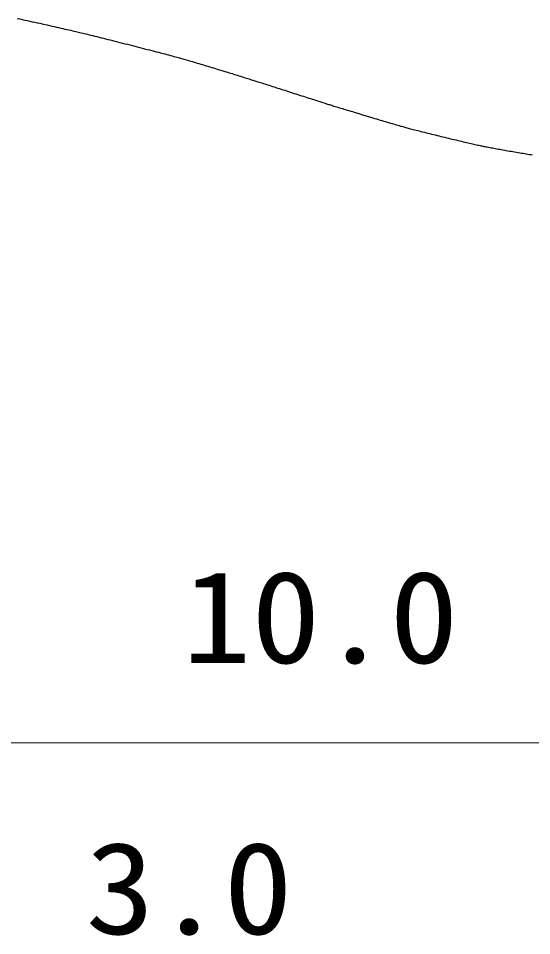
# Model space of a CAD drawing. Units: millimetres, scale not verified. Extents: x 40000 to 680000, y 20000 to 380000.
# Drawn here: x 275777 to 285975, y 273487 to 291713 of the extents above; entities that cross this region are included whole.
import ezdxf
from ezdxf.enums import TextEntityAlignment as Align

# ---------------------------------------------------------------- set-up
doc = ezdxf.new("R2010")
doc.units = ezdxf.units.MM
doc.header["$LTSCALE"] = 1000
doc.layers.add('M-BGD', color=7, linetype='Continuous', lineweight=25)
doc.layers.add('M-STR-HTXT', color=7, linetype='Continuous', lineweight=13)
doc.styles.add('ＭＳ ゴシック', font='')
doc.styles.get('ＭＳ ゴシック').set_extended_font_data('MS Gothic')

msp = doc.modelspace()

# ---------------------------------------------------------------- linework, layer by layer
at = {"layer": 'M-BGD'}
for p, q in [((275756, 291713), (275805, 291703)), ((275805, 291703), (275855, 291692)), ((275855, 291692), (275904, 291680)), ((275904, 291680), (275954, 291669)), ((275954, 291669), (276004, 291658)), ((276004, 291658), (276054, 291647)), ((276054, 291647), (276104, 291636)), ((276104, 291636), (276153, 291625)), ((276153, 291625), (276203, 291614)), ((276203, 291614), (276252, 291603)), ((276252, 291603), (276300, 291592)), ((276300, 291592), (276348, 291581)), ((276348, 291581), (276396, 291570)), ((276396, 291570), (276442, 291560)), ((276442, 291560), (276488, 291550)), ((276488, 291550), (276533, 291539)), ((276533, 291539), (276578, 291529)), ((276578, 291529), (276621, 291520)), ((276621, 291520), (276663, 291510)), ((276663, 291510), (276703, 291501)), ((276703, 291501), (276743, 291492)), ((276743, 291492), (276781, 291483)), ((276781, 291483), (276817, 291475)), ((276817, 291475), (276852, 291467)), ((276852, 291467), (276886, 291459)), ((276886, 291459), (276917, 291452)), ((276917, 291452), (276947, 291445)), ((276947, 291445), (276975, 291438)), ((276975, 291438), (277001, 291432)), ((277001, 291432), (277027, 291425)), ((277027, 291425), (277055, 291419)), ((277055, 291419), (277084, 291412)), ((277084, 291412), (277116, 291404)), ((277116, 291404), (277149, 291396)), ((277149, 291396), (277184, 291387)), ((277184, 291387), (277220, 291378)), ((277220, 291378), (277258, 291369)), ((277258, 291369), (277297, 291359)), ((277297, 291359), (277338, 291349)), ((277338, 291349), (277380, 291339)), ((277380, 291339), (277422, 291328)), ((277422, 291328), (277466, 291317)), ((277466, 291317), (277511, 291306)), ((277511, 291306), (277557, 291294)), ((277557, 291294), (277603, 291283)), ((277603, 291283), (277650, 291271)), ((277650, 291271), (277698, 291259)), ((277698, 291259), (277746, 291246)), ((277746, 291246), (277795, 291234)), ((277795, 291234), (277844, 291222)), ((277844, 291222), (277893, 291209)), ((277893, 291209), (277943, 291197)), ((277943, 291197), (277992, 291184)), ((277992, 291184), (278042, 291171)), ((278042, 291171), (278091, 291159)), ((278091, 291159), (278140, 291146)), ((278140, 291146), (278189, 291134)), ((278189, 291134), (278238, 291121)), ((278238, 291121), (278286, 291109)), ((278286, 291109), (278334, 291097)), ((278334, 291097), (278381, 291085)), ((278381, 291085), (278427, 291073)), ((278427, 291073), (278473, 291061)), ((278473, 291061), (278517, 291049)), ((278517, 291049), (278561, 291038)), ((278561, 291038), (278604, 291027)), ((278604, 291027), (278645, 291016)), ((278645, 291016), (278686, 291005)), ((278686, 291005), (278725, 290995)), ((278725, 290995), (278763, 290985)), ((278763, 290985), (278799, 290976)), ((278799, 290976), (278833, 290966)), ((278833, 290966), (278867, 290958)), ((278867, 290958), (278898, 290949)), ((278898, 290949), (278928, 290941)), ((278928, 290941), (278955, 290934)), ((278955, 290934), (278981, 290927)), ((278981, 290927), (279000, 290921)), ((279000, 290921), (279021, 290915)), ((279021, 290915), (279044, 290909)), ((279044, 290909), (279068, 290902)), ((279068, 290902), (279093, 290895)), ((279093, 290895), (279119, 290887)), ((279119, 290887), (279147, 290879)), ((279147, 290879), (279175, 290871)), ((279175, 290871), (279205, 290862)), ((279205, 290862), (279235, 290853)), ((279235, 290853), (279267, 290844)), ((279267, 290844), (279299, 290834)), ((279299, 290834), (279332, 290824)), ((279332, 290824), (279366, 290814)), ((279366, 290814), (279401, 290803)), ((279401, 290803), (279436, 290793)), ((279436, 290793), (279471, 290782)), ((279471, 290782), (279507, 290771)), ((279507, 290771), (279544, 290760)), ((279544, 290760), (279580, 290749)), ((279580, 290749), (279617, 290738)), ((279617, 290738), (279654, 290727)), ((279654, 290727), (279692, 290715)), ((279692, 290715), (279729, 290704)), ((279729, 290704), (279766, 290692)), ((279766, 290692), (279803, 290681)), ((279803, 290681), (279841, 290669)), ((279841, 290669), (279877, 290658)), ((279877, 290658), (279914, 290647)), ((279914, 290647), (279950, 290636)), ((279950, 290636), (279986, 290625)), ((279986, 290625), (280022, 290614)), ((280022, 290614), (280057, 290603)), ((280057, 290603), (280091, 290592)), ((280091, 290592), (280125, 290582)), ((280125, 290582), (280158, 290572)), ((280158, 290572), (280190, 290562)), ((280190, 290562), (280222, 290552)), ((280222, 290552), (280252, 290543)), ((280252, 290543), (280281, 290533)), ((280281, 290533), (280310, 290525)), ((280310, 290525), (280337, 290516)), ((280337, 290516), (280364, 290508)), ((280364, 290508), (280389, 290500)), ((280389, 290500), (280412, 290493)), ((280412, 290493), (280434, 290486)), ((280434, 290486), (280455, 290479)), ((280455, 290479), (280475, 290473)), ((280475, 290473), (280494, 290467)), ((280494, 290467), (280515, 290461)), ((280515, 290461), (280537, 290454)), ((280537, 290454), (280561, 290446)), ((280561, 290446), (280586, 290438)), ((280586, 290438), (280612, 290430)), ((280612, 290430), (280639, 290421)), ((280639, 290421), (280668, 290412)), ((280668, 290412), (280697, 290403)), ((280697, 290403), (280727, 290393)), ((280727, 290393), (280759, 290383)), ((280759, 290383), (280791, 290373)), ((280791, 290373), (280824, 290362)), ((280824, 290362), (280857, 290351)), ((280857, 290351), (280892, 290340)), ((280892, 290340), (280926, 290329)), ((280926, 290329), (280962, 290318)), ((280962, 290318), (280997, 290306)), ((280997, 290306), (281034, 290295)), ((281034, 290295), (281070, 290283)), ((281070, 290283), (281107, 290271)), ((281107, 290271), (281144, 290259)), ((281144, 290259), (281181, 290247)), ((281181, 290247), (281218, 290235)), ((281218, 290235), (281255, 290223)), ((281255, 290223), (281292, 290211)), ((281292, 290211), (281329, 290200)), ((281329, 290200), (281366, 290188)), ((281366, 290188), (281403, 290176)), ((281403, 290176), (281439, 290164)), ((281439, 290164), (281475, 290153)), ((281475, 290153), (281510, 290141)), ((281510, 290141), (281545, 290130)), ((281545, 290130), (281579, 290119)), ((281579, 290119), (281613, 290108)), ((281613, 290108), (281645, 290098)), ((281645, 290098), (281678, 290088)), ((281678, 290088), (281709, 290078)), ((281709, 290078), (281739, 290068)), ((281739, 290068), (281769, 290059)), ((281769, 290059), (281797, 290050)), ((281797, 290050), (281824, 290041)), ((281824, 290041), (281851, 290033)), ((281851, 290033), (281875, 290025)), ((281875, 290025), (281899, 290017)), ((281899, 290017), (281921, 290010)), ((281921, 290010), (281942, 290004)), ((281942, 290004), (281962, 289998)), ((281962, 289998), (281981, 289992)), ((281981, 289992), (282002, 289985)), ((282002, 289985), (282024, 289978)), ((282024, 289978), (282048, 289971)), ((282048, 289971), (282073, 289963)), ((282073, 289963), (282099, 289955)), ((282099, 289955), (282126, 289947)), ((282126, 289947), (282155, 289938)), ((282155, 289938), (282184, 289929)), ((282184, 289929), (282215, 289920)), ((282215, 289920), (282246, 289910)), ((282246, 289910), (282278, 289900)), ((282278, 289900), (282311, 289890)), ((282311, 289890), (282345, 289880)), ((282345, 289880), (282380, 289869)), ((282380, 289869), (282414, 289859)), ((282414, 289859), (282450, 289848)), ((282450, 289848), (282486, 289837)), ((282486, 289837), (282522, 289826)), ((282522, 289826), (282559, 289815)), ((282559, 289815), (282596, 289804)), ((282596, 289804), (282633, 289792)), ((282633, 289792), (282670, 289781)), ((282670, 289781), (282707, 289770)), ((282707, 289770), (282745, 289759)), ((282745, 289759), (282782, 289747)), ((282782, 289747), (282819, 289736)), ((282819, 289736), (282856, 289725)), ((282856, 289725), (282893, 289714)), ((282893, 289714), (282929, 289703)), ((282929, 289703), (282965, 289692)), ((282965, 289692), (283000, 289682)), ((283000, 289682), (283036, 289671)), ((283036, 289671), (283070, 289661)), ((283070, 289661), (283104, 289651)), ((283104, 289651), (283137, 289641)), ((283137, 289641), (283169, 289632)), ((283169, 289632), (283201, 289623)), ((283201, 289623), (283231, 289614)), ((283231, 289614), (283261, 289605)), ((283261, 289605), (283289, 289597)), ((283289, 289597), (283317, 289589)), ((283317, 289589), (283343, 289581)), ((283343, 289581), (283368, 289574)), ((283368, 289574), (283392, 289568)), ((283392, 289568), (283415, 289561)), ((283415, 289561), (283436, 289555)), ((283436, 289555), (283455, 289550)), ((283455, 289550), (283475, 289545)), ((283475, 289545), (283496, 289539)), ((283496, 289539), (283519, 289533)), ((283519, 289533), (283542, 289527)), ((283542, 289527), (283568, 289520)), ((283568, 289520), (283594, 289513)), ((283594, 289513), (283622, 289506)), ((283622, 289506), (283651, 289499)), ((283651, 289499), (283681, 289491)), ((283681, 289491), (283711, 289483)), ((283711, 289483), (283743, 289475)), ((283743, 289475), (283776, 289467)), ((283776, 289467), (283809, 289459)), ((283809, 289459), (283844, 289450)), ((283844, 289450), (283878, 289441)), ((283878, 289441), (283914, 289432)), ((283914, 289432), (283950, 289423)), ((283950, 289423), (283986, 289414)), ((283986, 289414), (284023, 289405)), ((284023, 289405), (284060, 289396)), ((284060, 289396), (284098, 289387)), ((284098, 289387), (284135, 289378)), ((284135, 289378), (284173, 289368)), ((284173, 289368), (284211, 289359)), ((284211, 289359), (284249, 289350)), ((284249, 289350), (284286, 289341)), ((284286, 289341), (284324, 289332)), ((284324, 289332), (284361, 289322)), ((284361, 289322), (284399, 289313)), ((284399, 289313), (284436, 289305)), ((284436, 289305), (284472, 289296)), ((284472, 289296), (284508, 289287)), ((284508, 289287), (284544, 289279)), ((284544, 289279), (284579, 289270)), ((284579, 289270), (284613, 289262)), ((284613, 289262), (284646, 289255)), ((284646, 289255), (284679, 289247)), ((284679, 289247), (284711, 289239)), ((284711, 289239), (284742, 289232)), ((284742, 289232), (284772, 289225)), ((284772, 289225), (284801, 289219)), ((284801, 289219), (284829, 289212)), ((284829, 289212), (284856, 289206)), ((284856, 289206), (284881, 289201)), ((284881, 289201), (284905, 289195)), ((284905, 289195), (284928, 289190)), ((284928, 289190), (284950, 289186)), ((284950, 289186), (284969, 289181)), ((284969, 289181), (284987, 289178)), ((284987, 289178), (285005, 289174)), ((285005, 289174), (285025, 289170)), ((285025, 289170), (285046, 289166)), ((285046, 289166), (285069, 289161)), ((285069, 289161), (285092, 289157)), ((285092, 289157), (285117, 289152)), ((285117, 289152), (285142, 289148)), ((285142, 289148), (285169, 289143)), ((285169, 289143), (285196, 289138)), ((285196, 289138), (285224, 289133)), ((285224, 289133), (285253, 289127)), ((285253, 289127), (285282, 289122)), ((285282, 289122), (285313, 289117)), ((285313, 289117), (285343, 289111)), ((285343, 289111), (285375, 289106)), ((285375, 289106), (285406, 289100)), ((285406, 289100), (285439, 289094)), ((285439, 289094), (285471, 289089)), ((285471, 289089), (285504, 289083)), ((285504, 289083), (285537, 289077)), ((285537, 289077), (285570, 289072)), ((285570, 289072), (285604, 289066)), ((285604, 289066), (285637, 289060)), ((285637, 289060), (285671, 289054)), ((285671, 289054), (285704, 289049)), ((285704, 289049), (285737, 289043)), ((285737, 289043), (285770, 289037)), ((285770, 289037), (285803, 289032)), ((285803, 289032), (285836, 289027)), ((285836, 289027), (285868, 289021)), ((285868, 289021), (285900, 289016)), ((285900, 289016), (285931, 289011)), ((285931, 289011), (285962, 289005)), ((285962, 289005), (285992, 289000))]:
    msp.add_line(p, q, dxfattribs=at)
at = {"layer": 'M-STR-HTXT'}
msp.add_line((303538, 277324), (258538, 277311), dxfattribs=at)

# ---------------------------------------------------------------- texts
at = {"layer": 'M-STR-HTXT', "style": 'ＭＳ ゴシック', "width": 1.1}
for s, p in [('10.0', (279035, 278353)), ('3.0', (277112, 272967))]:
    msp.add_text(s, height=1833, dxfattribs=at).set_placement(p, align=Align.BOTTOM_LEFT)

doc.saveas('drawing.dxf')
